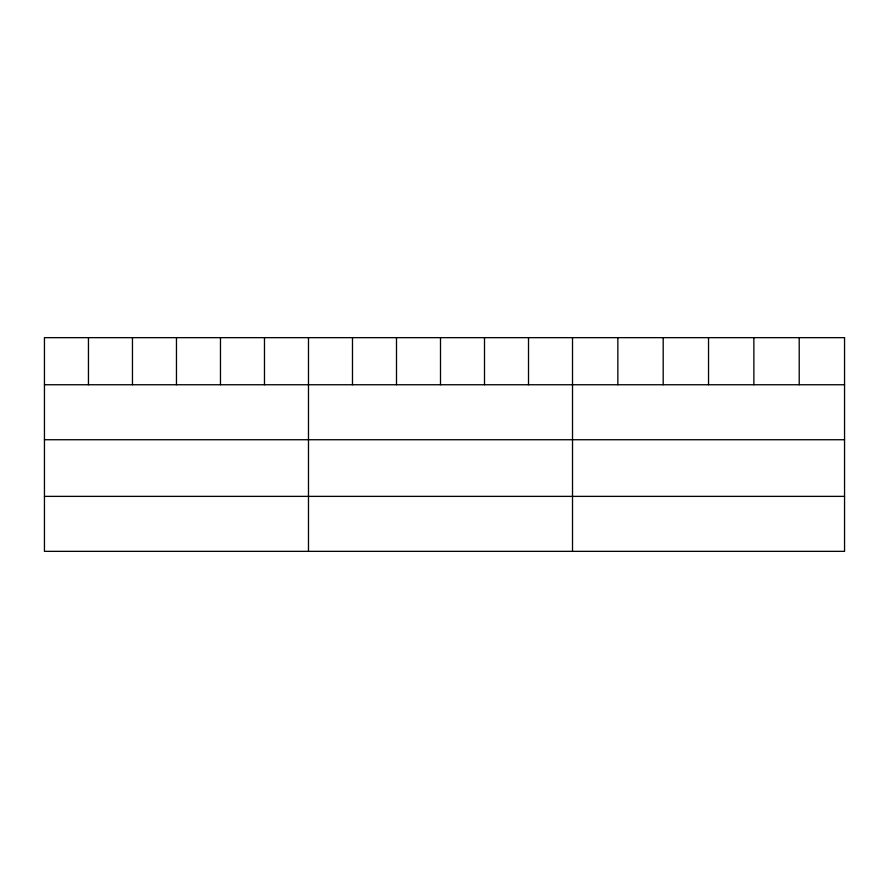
<?xml version="1.0" encoding="UTF-8"?>
<svg xmlns="http://www.w3.org/2000/svg" width="889" height="889" viewBox="0 0 889 889"><rect width="100%" height="100%" fill="white"/><g stroke="black" fill="none" stroke-linecap="round" stroke-linejoin="round"><path stroke-width="1.33" d="M44.45 384.748L844.55 384.748M44.45 439.733L844.55 439.733M44.45 496.373L844.55 496.373M799.211 337.653L799.211 384.748M753.872 337.653L753.872 384.748M708.533 337.653L708.533 384.748M663.194 337.653L663.194 384.748M617.855 337.653L617.855 384.748M572.516 337.653L572.516 551.347M528.511 337.653L528.511 384.748M484.505 337.653L484.505 384.748M440.5 337.653L440.5 384.748M396.494 337.653L396.494 384.748M352.488 337.653L352.488 384.748M308.483 337.653L308.483 551.347M264.478 337.653L264.478 384.748M220.472 337.653L220.472 384.748M176.467 337.653L176.467 384.748M132.461 337.653L132.461 384.748M88.456 337.653L88.456 384.748M844.55 337.653L44.45 337.653L44.45 551.347L844.55 551.347L844.55 337.653"/></g></svg>
